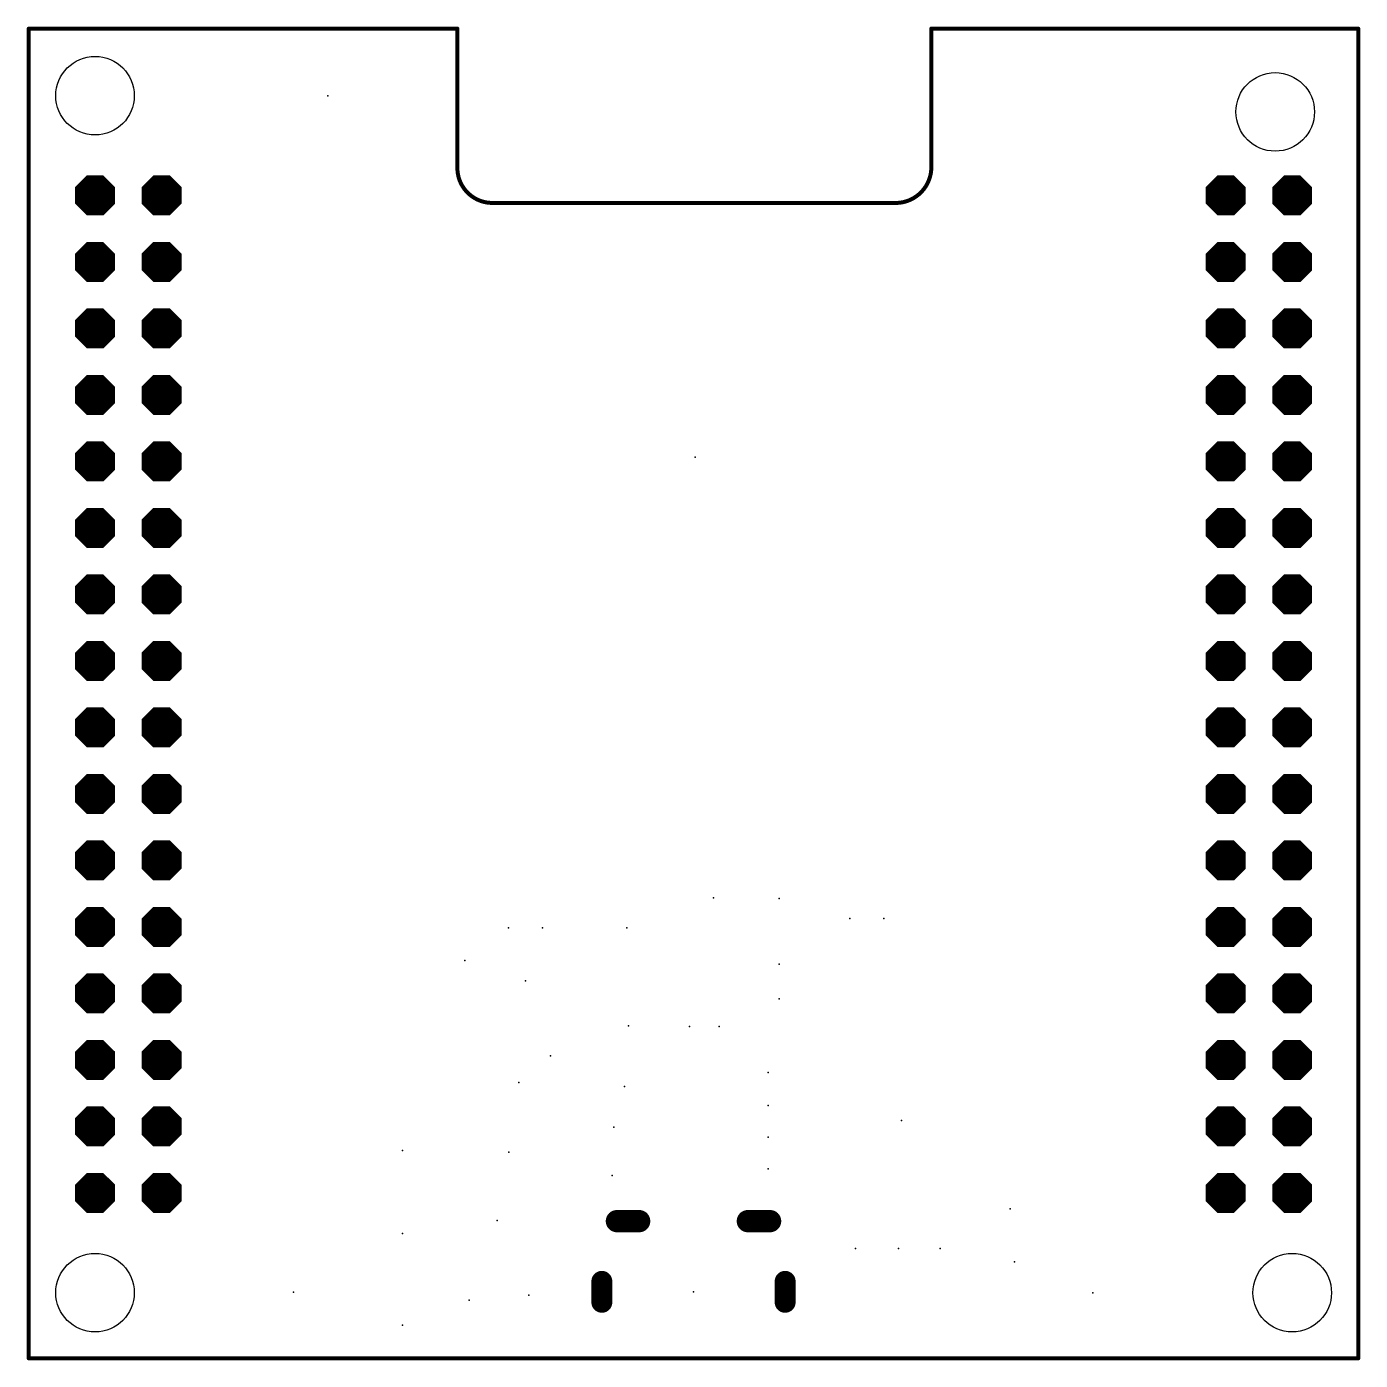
# Model space of a CAD drawing. Extents: x -0.1 to 50.9, y 0 to 50.9.
import ezdxf

# ---------------------------------------------------------------- set-up
doc = ezdxf.new("R2010")
doc.units = 0
for name, color, linetype in [('17', 82, 'CONTINUOUS'), ('20', 30, 'CONTINUOUS'), ('23', 7, 'CONTINUOUS')]:
    doc.layers.add(name, color=color, linetype=linetype)

# ---------------------------------------------------------------- blocks, each defined once
blk = doc.blocks.new('LONGP100')
at = {"const_width": 1}
blk.add_lwpolyline([(-0.5, 0), (0.5, 0)], dxfattribs=at)
at = {"const_width": 0.5}
for points in [[(-0.5, 0.25, 1), (-0.5, -0.25)], [(0.5, -0.25, 1), (0.5, 0.25)]]:
    blk.add_lwpolyline(points, format="xyb", dxfattribs=at)
blk = doc.blocks.new('OCTAGONP')
at = {"const_width": 0.5}
blk.add_lwpolyline([(-0.25, -0.1036), (-0.25, 0.1036), (-0.1036, 0.25), (0.1036, 0.25), (0.25, 0.1036), (0.25, -0.1036), (0.1036, -0.25), (-0.1036, -0.25), (-0.25, -0.1036), (-0.25, 0.1036)], dxfattribs=at)

msp = doc.modelspace()

# ---------------------------------------------------------------- linework, layer by layer
at = {"layer": '20', "const_width": 0.1524}
for points in [[(16.378, 50.82), (0.005, 50.82)], [(0.005, 50.82), (0.005, 0.0325)], [(16.378, 50.82), (16.378, 45.435)], [(50.785, 50.82), (34.4755, 50.82)], [(34.4755, 50.82), (34.4755, 45.435)], [(50.785, 0.0325), (50.785, 50.82)], [(33.015, 44.165), (17.775, 44.165)], [(0.005, 0.0325), (50.785, 0.0325)]]:
    msp.add_lwpolyline(points, dxfattribs=at)
at = {"layer": '20'}
for points, const_width in [([(0.005, 50.8581, 1), (0.005, 50.7819)], 0.0762), ([(0.0431, 50.82, 1), (-0.0331, 50.82)], 0.0762), ([(16.4161, 50.82, 1), (16.3399, 50.82)], 0.0762), ([(16.378, 50.7819, 1), (16.378, 50.8581)], 0.0762), ([(34.4755, 50.8581, 1), (34.4755, 50.7819)], 0.0762), ([(34.5136, 50.82, 1), (34.4374, 50.82)], 0.0762), ([(50.8231, 50.82, 1), (50.7469, 50.82)], 0.0762), ([(50.785, 50.7819, 1), (50.785, 50.8581)], 0.0762), ([(16.378, 45.435, 0.4142), (17.775, 44.165)], 0.1524), ([(16.4161, 45.4368, 1), (16.3399, 45.4332)], 0.0762), ([(16.3399, 45.435, 1), (16.4161, 45.435)], 0.0762), ([(33.015, 44.165, 0.4142), (34.4755, 45.435)], 0.1524), ([(34.4374, 45.435, 1), (34.5136, 45.435)], 0.0762), ([(34.5135, 45.4323, 1), (34.4375, 45.4377)], 0.0762), ([(17.775, 44.2031, 1), (17.775, 44.1269)], 0.0762), ([(17.7768, 44.1269, 1), (17.7732, 44.2031)], 0.0762), ([(33.0177, 44.203, 1), (33.0123, 44.127)], 0.0762), ([(33.015, 44.1269, 1), (33.015, 44.2031)], 0.0762), ([(0.005, 0.0706, 1), (0.005, -0.0056)], 0.0762), ([(-0.0331, 0.0325, 1), (0.0431, 0.0325)], 0.0762), ([(50.7469, 0.0325, 1), (50.8231, 0.0325)], 0.0762), ([(50.785, -0.0056, 1), (50.785, 0.0706)], 0.0762)]:
    msp.add_lwpolyline(points, format="xyb", dxfattribs=dict(at, const_width=const_width))
for centre in [(2.54, 48.26), (47.61, 47.64), (2.54, 2.54), (48.26, 2.54)]:
    msp.add_circle(centre, 1.5, dxfattribs=at)
at = {"layer": '23'}
for p in [(11.43, 48.26), (25.4585, 34.4495), (26.157, 17.622), (28.6653, 17.5903), (31.364, 16.8283), (32.6658, 16.8283), (18.3302, 16.479), (19.632, 16.479), (22.855, 16.479), (16.659, 15.2238), (28.6653, 15.082), (18.9815, 14.447), (28.67, 13.7625), (22.9185, 12.7325), (25.2363, 12.7008), (26.3793, 12.7008), (19.934, 11.5895), (28.2525, 10.9545), (18.7275, 10.5735), (22.7598, 10.4147), (28.2525, 9.6845), (22.347, 8.859), (33.3325, 9.113), (28.2525, 8.478), (14.2825, 7.97), (18.3465, 7.9065), (28.2525, 7.2715), (22.2835, 7.0175), (37.4918, 5.7475), (17.902, 5.303), (14.2825, 4.795), (31.5863, 4.2235), (33.2278, 4.2235), (34.8152, 4.2245), (37.6505, 3.7155), (10.12, 2.555), (25.395, 2.5725), (16.8225, 2.255), (19.1085, 2.4455), (40.64, 2.54), (14.2825, 1.3025)]:
    msp.add_point(p, dxfattribs=at)

# ---------------------------------------------------------------- block references
at = {"layer": '17'}
for name, p, xscale, yscale, rotation in [('OCTAGONP', (2.54, 44.45), 1.524, 1.524, 270), ('OCTAGONP', (2.54, 44.45), 1.524, 1.524, 270), ('OCTAGONP', (5.08, 44.45), 1.524, 1.524, 270), ('OCTAGONP', (5.08, 44.45), 1.524, 1.524, 270), ('OCTAGONP', (45.72, 44.45), 1.524, 1.524, 270), ('OCTAGONP', (45.72, 44.45), 1.524, 1.524, 270), ('OCTAGONP', (48.26, 44.45), 1.524, 1.524, 270), ('OCTAGONP', (48.26, 44.45), 1.524, 1.524, 270), ('OCTAGONP', (2.54, 41.91), 1.524, 1.524, 270), ('OCTAGONP', (2.54, 41.91), 1.524, 1.524, 270), ('OCTAGONP', (5.08, 41.91), 1.524, 1.524, 270), ('OCTAGONP', (5.08, 41.91), 1.524, 1.524, 270), ('OCTAGONP', (45.72, 41.91), 1.524, 1.524, 270), ('OCTAGONP', (45.72, 41.91), 1.524, 1.524, 270), ('OCTAGONP', (48.26, 41.91), 1.524, 1.524, 270), ('OCTAGONP', (48.26, 41.91), 1.524, 1.524, 270), ('OCTAGONP', (2.54, 39.37), 1.524, 1.524, 270), ('OCTAGONP', (2.54, 39.37), 1.524, 1.524, 270), ('OCTAGONP', (5.08, 39.37), 1.524, 1.524, 270), ('OCTAGONP', (5.08, 39.37), 1.524, 1.524, 270), ('OCTAGONP', (45.72, 39.37), 1.524, 1.524, 270), ('OCTAGONP', (45.72, 39.37), 1.524, 1.524, 270), ('OCTAGONP', (48.26, 39.37), 1.524, 1.524, 270), ('OCTAGONP', (48.26, 39.37), 1.524, 1.524, 270), ('OCTAGONP', (2.54, 36.83), 1.524, 1.524, 270), ('OCTAGONP', (2.54, 36.83), 1.524, 1.524, 270), ('OCTAGONP', (5.08, 36.83), 1.524, 1.524, 270), ('OCTAGONP', (5.08, 36.83), 1.524, 1.524, 270), ('OCTAGONP', (45.72, 36.83), 1.524, 1.524, 270), ('OCTAGONP', (45.72, 36.83), 1.524, 1.524, 270), ('OCTAGONP', (48.26, 36.83), 1.524, 1.524, 270), ('OCTAGONP', (48.26, 36.83), 1.524, 1.524, 270), ('OCTAGONP', (2.54, 34.29), 1.524, 1.524, 270), ('OCTAGONP', (2.54, 34.29), 1.524, 1.524, 270), ('OCTAGONP', (5.08, 34.29), 1.524, 1.524, 270), ('OCTAGONP', (5.08, 34.29), 1.524, 1.524, 270), ('OCTAGONP', (45.72, 34.29), 1.524, 1.524, 270), ('OCTAGONP', (45.72, 34.29), 1.524, 1.524, 270), ('OCTAGONP', (48.26, 34.29), 1.524, 1.524, 270), ('OCTAGONP', (48.26, 34.29), 1.524, 1.524, 270), ('OCTAGONP', (2.54, 31.75), 1.524, 1.524, 270), ('OCTAGONP', (2.54, 31.75), 1.524, 1.524, 270), ('OCTAGONP', (5.08, 31.75), 1.524, 1.524, 270), ('OCTAGONP', (5.08, 31.75), 1.524, 1.524, 270), ('OCTAGONP', (45.72, 31.75), 1.524, 1.524, 270), ('OCTAGONP', (45.72, 31.75), 1.524, 1.524, 270), ('OCTAGONP', (48.26, 31.75), 1.524, 1.524, 270), ('OCTAGONP', (48.26, 31.75), 1.524, 1.524, 270), ('OCTAGONP', (2.54, 29.21), 1.524, 1.524, 270), ('OCTAGONP', (2.54, 29.21), 1.524, 1.524, 270), ('OCTAGONP', (5.08, 29.21), 1.524, 1.524, 270), ('OCTAGONP', (5.08, 29.21), 1.524, 1.524, 270), ('OCTAGONP', (45.72, 29.21), 1.524, 1.524, 270), ('OCTAGONP', (45.72, 29.21), 1.524, 1.524, 270), ('OCTAGONP', (48.26, 29.21), 1.524, 1.524, 270), ('OCTAGONP', (48.26, 29.21), 1.524, 1.524, 270), ('OCTAGONP', (2.54, 26.67), 1.524, 1.524, 270), ('OCTAGONP', (2.54, 26.67), 1.524, 1.524, 270), ('OCTAGONP', (5.08, 26.67), 1.524, 1.524, 270), ('OCTAGONP', (5.08, 26.67), 1.524, 1.524, 270), ('OCTAGONP', (45.72, 26.67), 1.524, 1.524, 270), ('OCTAGONP', (45.72, 26.67), 1.524, 1.524, 270), ('OCTAGONP', (48.26, 26.67), 1.524, 1.524, 270), ('OCTAGONP', (48.26, 26.67), 1.524, 1.524, 270), ('OCTAGONP', (2.54, 24.13), 1.524, 1.524, 270), ('OCTAGONP', (2.54, 24.13), 1.524, 1.524, 270), ('OCTAGONP', (5.08, 24.13), 1.524, 1.524, 270), ('OCTAGONP', (5.08, 24.13), 1.524, 1.524, 270), ('OCTAGONP', (45.72, 24.13), 1.524, 1.524, 270), ('OCTAGONP', (45.72, 24.13), 1.524, 1.524, 270), ('OCTAGONP', (48.26, 24.13), 1.524, 1.524, 270), ('OCTAGONP', (48.26, 24.13), 1.524, 1.524, 270), ('OCTAGONP', (2.54, 21.59), 1.524, 1.524, 270), ('OCTAGONP', (2.54, 21.59), 1.524, 1.524, 270), ('OCTAGONP', (5.08, 21.59), 1.524, 1.524, 270), ('OCTAGONP', (5.08, 21.59), 1.524, 1.524, 270), ('OCTAGONP', (45.72, 21.59), 1.524, 1.524, 270), ('OCTAGONP', (45.72, 21.59), 1.524, 1.524, 270), ('OCTAGONP', (48.26, 21.59), 1.524, 1.524, 270), ('OCTAGONP', (48.26, 21.59), 1.524, 1.524, 270), ('OCTAGONP', (2.54, 19.05), 1.524, 1.524, 270), ('OCTAGONP', (2.54, 19.05), 1.524, 1.524, 270), ('OCTAGONP', (5.08, 19.05), 1.524, 1.524, 270), ('OCTAGONP', (5.08, 19.05), 1.524, 1.524, 270), ('OCTAGONP', (45.72, 19.05), 1.524, 1.524, 270), ('OCTAGONP', (45.72, 19.05), 1.524, 1.524, 270), ('OCTAGONP', (48.26, 19.05), 1.524, 1.524, 270), ('OCTAGONP', (48.26, 19.05), 1.524, 1.524, 270), ('OCTAGONP', (2.54, 16.51), 1.524, 1.524, 270), ('OCTAGONP', (2.54, 16.51), 1.524, 1.524, 270), ('OCTAGONP', (5.08, 16.51), 1.524, 1.524, 270), ('OCTAGONP', (5.08, 16.51), 1.524, 1.524, 270), ('OCTAGONP', (45.72, 16.51), 1.524, 1.524, 270), ('OCTAGONP', (45.72, 16.51), 1.524, 1.524, 270), ('OCTAGONP', (48.26, 16.51), 1.524, 1.524, 270), ('OCTAGONP', (48.26, 16.51), 1.524, 1.524, 270), ('OCTAGONP', (2.54, 13.97), 1.524, 1.524, 90), ('OCTAGONP', (2.54, 13.97), 1.524, 1.524, 90), ('OCTAGONP', (5.08, 13.97), 1.524, 1.524, 90), ('OCTAGONP', (5.08, 13.97), 1.524, 1.524, 90), ('OCTAGONP', (45.72, 13.97), 1.524, 1.524, 90), ('OCTAGONP', (45.72, 13.97), 1.524, 1.524, 90), ('OCTAGONP', (48.26, 13.97), 1.524, 1.524, 90), ('OCTAGONP', (48.26, 13.97), 1.524, 1.524, 90), ('OCTAGONP', (2.54, 11.43), 1.524, 1.524, 90), ('OCTAGONP', (2.54, 11.43), 1.524, 1.524, 90), ('OCTAGONP', (5.08, 11.43), 1.524, 1.524, 90), ('OCTAGONP', (5.08, 11.43), 1.524, 1.524, 90), ('OCTAGONP', (45.72, 11.43), 1.524, 1.524, 90), ('OCTAGONP', (45.72, 11.43), 1.524, 1.524, 90), ('OCTAGONP', (48.26, 11.43), 1.524, 1.524, 90), ('OCTAGONP', (48.26, 11.43), 1.524, 1.524, 90), ('OCTAGONP', (2.54, 8.89), 1.524, 1.524, 90), ('OCTAGONP', (2.54, 8.89), 1.524, 1.524, 90), ('OCTAGONP', (5.08, 8.89), 1.524, 1.524, 90), ('OCTAGONP', (5.08, 8.89), 1.524, 1.524, 90), ('OCTAGONP', (45.72, 8.89), 1.524, 1.524, 90), ('OCTAGONP', (45.72, 8.89), 1.524, 1.524, 90), ('OCTAGONP', (48.26, 8.89), 1.524, 1.524, 90), ('OCTAGONP', (48.26, 8.89), 1.524, 1.524, 90), ('OCTAGONP', (2.54, 6.35), 1.524, 1.524, 90), ('OCTAGONP', (2.54, 6.35), 1.524, 1.524, 90), ('OCTAGONP', (5.08, 6.35), 1.524, 1.524, 90), ('OCTAGONP', (5.08, 6.35), 1.524, 1.524, 90), ('OCTAGONP', (45.72, 6.35), 1.524, 1.524, 90), ('OCTAGONP', (45.72, 6.35), 1.524, 1.524, 90), ('OCTAGONP', (48.26, 6.35), 1.524, 1.524, 90), ('OCTAGONP', (48.26, 6.35), 1.524, 1.524, 90), ('LONGP100', (21.895, 2.5725), 0.8, 0.8, 90), ('LONGP100', (21.895, 2.5725), 0.8, 0.8, 90), ('LONGP100', (28.895, 2.5725), 0.8, 0.8, 270), ('LONGP100', (28.895, 2.5725), 0.8, 0.8, 270)]:
    msp.add_blockref(name, p, dxfattribs=dict(at, xscale=xscale, yscale=yscale, rotation=rotation))
at = {"layer": '17', "xscale": 0.85, "yscale": 0.85}
for p in [(22.895, 5.2725), (22.895, 5.2725), (27.895, 5.2725), (27.895, 5.2725)]:
    msp.add_blockref('LONGP100', p, dxfattribs=at)

doc.saveas('drawing.dxf')
